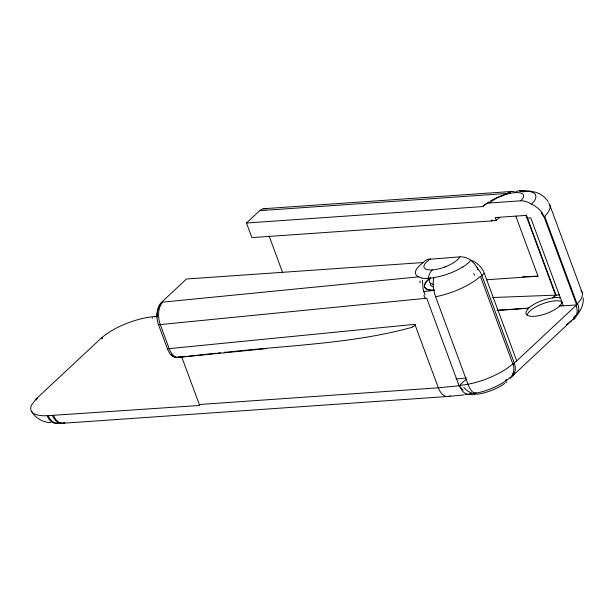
<?xml version="1.0" encoding="UTF-8"?>
<svg xmlns="http://www.w3.org/2000/svg" width="614" height="614" viewBox="0 0 614 614"><rect width="100%" height="100%" fill="white"/><g stroke="black" fill="none" stroke-linecap="round" stroke-linejoin="round"><path stroke-width="0.92" d="M514.371 372.997L514.256 373.389M414.826 325.098L414.918 324.745A1.036 0.744 47 0 0 414.864 324.33L167.453 348.79L158.512 324.745A16.555 9.947 86 0 1 157.107 318.72L156.977 317.146A16.67 10.016 86 0 1 161.589 302.257M514.095 373.78L513.258 375M459.94 256.844L459.756 257.159A19.372 6.785 -20.3 0 1 454.352 262.201L451.988 263.652A19.372 6.785 -20.3 0 1 427.559 269.699A19.372 6.785 -20.3 0 1 430.046 259.231L459.94 256.844A17.43 12.526 47 0 1 469.794 259.492L470.946 260.282A16.609 11.935 47 0 1 484.277 273.245L516.65 360.779L514.256 363.012A16.624 5.818 -20.3 0 1 512.89 364.163A2.172 1.527 -88.8 0 0 512.797 363.841L480.532 276.622A2.141 1.312 86.5 0 1 480.432 276.3A41.307 14.467 -20.3 0 1 435.602 296.731L467.983 384.257A16.609 6.716 79.2 0 0 475.988 393.16A31.659 11.175 -21.6 0 0 510.027 377.694A10.039 3.607 -77.6 0 0 511.447 377.925M578.787 312.48C581.926 308.358 583.676 303.116 583.239 297.92M544.795 216.627L544.227 217.264L576.6 304.797L577.183 304.137A1.758 0.852 81.7 0 1 577.068 303.838L544.795 216.627A2.31 1.335 85 0 0 544.664 216.335A41.307 14.467 -20.3 0 0 548.456 202.958M157.353 316.164L153.132 316.694A41.238 14.444 -20.3 0 0 110.436 331.43L105.362 334.845A41.215 14.437 -20.3 0 0 102.692 336.956L101.886 337.646A16.54 5.795 -20.3 0 0 100.719 338.644L36.993 398.125A16.632 5.825 -20.3 0 0 36.034 399.115L31.567 405.04A41.222 14.437 -20.3 0 0 47.017 415.732L199.688 405.47L181.521 356.435M512.391 376.037L574.988 317.484M516.696 360.886L576.646 304.905L559.623 306.087A19.372 6.785 -20.3 0 1 534.387 316.294A19.372 6.785 -20.3 0 1 528.723 308.236L497.217 310.431M576.086 305.457L576.124 305.419A16.609 11.935 47 0 1 573.392 319.019L572.977 319.395M492.328 220.188A24.706 8.65 -20.3 0 0 491.484 220.933L251.878 237.603L246.483 223.012L259.73 210.648A16.609 9.977 86 0 1 266.553 209.044M484.277 273.245L481.883 275.486A16.609 5.818 -20.3 0 1 480.532 276.622M528.746 308.067A19.372 6.785 -20.3 0 1 553.03 297.89L555.54 295.127A24.706 8.65 -20.3 0 1 559.646 295.058M553.03 297.89L555.992 295.127L526.912 216.527M246.483 223.012L482.804 206.573A16.609 11.935 47 0 1 489.78 202.958L520.68 200.809A16.609 11.935 47 0 1 531.333 204.224C533.865 201.86 537.334 198.168 535.354 194.484A30.324 10.845 -19.2 0 0 527.272 191.184M571.473 320.738L567.643 323.816M505.813 382.622L506.826 381.793M466.671 264.419L462.902 267.044M567.52 323.908L567.029 324.269M566.653 324.53L566.146 324.875M504.693 383.466C496.473 389.176 486.841 392.783 476.978 394.326M489.105 201.822L487.892 202.605A29.526 10.338 -20.3 0 0 482.873 206.511M490.271 201.108L490.878 200.747M491.369 200.463L491.499 200.394A29.526 10.338 -20.3 0 1 500.533 196.066L500.686 196.004M412.508 326.947L412.117 327.139A39.964 28.712 47 0 1 411.119 327.577C352.359 343.594 290.583 345.152 230.304 351.814M501.431 196.043L502.812 195.505M446.063 266.499L444.682 267.029M501.884 195.528L502.49 195.306M509.19 193.111L510.48 192.781M519.69 191.269L522.176 191.038A30.424 10.983 -19.7 0 1 527.411 191.084A16.609 12.618 -84.4 0 1 532.921 191.967M215.706 353.25L177.983 357.409L265.954 348.675M217.586 353.042L220.418 352.728M552.915 297.575L553.935 297.491A19.372 6.785 -20.3 0 1 560.782 298.396M423.499 291.496L433.983 290.453M459.318 385.968L459.149 385.753A1.051 0.791 44.5 0 1 458.98 385.446L426.715 298.227L158.512 324.745M455.918 379.015L466.371 377.986M459.149 385.753L438.35 387.81L199.304 404.511M464.1 394.879L448.32 396.444L62.344 423.299M465.128 394.295L470.547 394.165A16.609 9.977 86 0 0 476.126 393.919M227.687 352.029L229.429 351.883M224.194 352.313L226.812 352.098M469.871 394.242L469.917 394.234A16.609 9.302 84.3 0 1 460.086 386.874L460.692 387.526M263.375 208.737L511.178 191.507M259.73 210.648L508.07 193.395L507.617 193.563A29.526 10.338 -20.3 0 0 503.388 194.976M491.484 220.933L496.189 220.288L495.176 217.548L526.075 215.399L527.088 218.139L530.765 217.886L563.145 305.411L559.469 305.672L559.623 306.087M486.38 279.784L538.017 276.193L515.783 216.082M497.179 310.316L528.685 308.128M522.737 276.776L538.017 276.193M492.858 297.514L555.992 295.127M167.407 348.79L167.453 348.79A16.555 9.947 86 0 0 170.032 353.672L170.838 354.616A16.67 10.016 86 0 0 178.789 357.056M525.239 191.084L526.359 191.269M50.532 422.562C42.727 422.486 35.397 418.019 31.483 411.311M533.459 191.745C539.468 192.888 544.756 196.541 548.149 201.615M421.995 278.073L418.817 276.837L161.589 302.249L186.495 279.002L423.315 262.523A17.43 12.526 47 0 1 430.521 258.908M531.333 204.224A16.609 11.935 47 0 1 540.934 211.454L542.216 212.943M470.93 260.336L474.599 263.92L476.886 267.343M463.079 390.051L460.715 387.557M102.615 338.652L102.239 338.145M541.533 212.267L541.571 212.321A16.563 11.904 47 0 1 544.227 217.264M478.014 269.884L477.746 269.323M424.988 295.05L423.1 288.948L422.524 281.818M549.791 204.999L582.164 292.525M525.937 215.107L555.54 295.127M414.864 324.33L438.35 387.81A16.609 9.647 85.2 0 0 450.162 395.792M269.109 235.999L282.716 272.785M36.326 400.013L36.034 399.115M422.486 280.268L422.524 281.565M459.732 385.891A29.533 10.346 -20.3 0 1 466.272 379.383M458.98 385.446A41.391 14.498 -20.3 0 0 467.983 384.257A41.307 14.467 -20.3 0 0 512.797 363.841M180.662 356.696A16.609 9.302 84.3 0 1 169.172 348.675L160.285 324.637A16.609 9.302 84.3 0 1 162.58 302.234A16.609 11.006 89 0 0 156.977 317.146M477.208 268.103A16.609 11.935 47 0 1 481.883 275.486L514.256 363.012A16.609 11.935 47 0 1 511.6 376.689M435.602 296.731A16.609 6.716 79.2 0 1 433.86 277.735M473.755 273.545A15.849 2.08 65.8 0 1 474.545 275.318M507.402 193.418A16.609 10.308 86.9 0 1 514.724 191.89M414.934 325.197A11.121 7.99 47 0 1 412.439 326.825M541.318 213.526A16.002 12.387 20.8 0 1 543.804 216.604M580.829 290.483A41.307 14.467 -20.3 0 1 577.06 303.846M470.731 260.367A30.324 10.538 -19.3 0 1 466.41 264.419M462.833 266.898A30.324 10.538 -19.3 0 1 433.983 277.559M433.906 277.674A30.439 10.545 -19.2 0 1 428.257 278.28M477.093 267.274A9.064 8.22 6.3 0 1 477.385 268.042M522.107 190.478A8.151 2.141 -3 0 1 523.281 190.44M523.051 191A16.609 10.622 87.8 0 1 525.093 191.253M522.844 191.998A4.597 0.53 -1.3 0 1 523.535 191.99M425.625 298.634A16.148 15.534 81 0 1 423.844 295.595M420.068 280.974A10.684 2.801 -75.9 0 1 419.884 282.947M421.956 278.096A30.316 10.645 -19.4 0 0 428.165 278.357A16.609 9.977 86 0 1 432.348 269.907M418.817 276.837A29.533 10.346 -20.3 0 1 423.269 262.554M37.285 398.762A16.609 11.935 47 0 1 36.993 398.125M577.682 304.076A16.593 12.364 25.9 0 1 575.518 316.34M513.212 364.163A16.578 11.789 58.1 0 1 510.042 377.771M506.504 379.398A17.829 1.059 -39.5 0 1 505.222 380.511M575.134 318.144A17.131 2.249 -36.5 0 1 573.829 319.418M575.257 315.527A10.031 3.561 -61.9 0 1 573.422 317.875M477.815 269.109A8.043 2.302 61.2 0 1 477.408 268.188M60.878 422.639A16.609 11.006 89 0 1 48.26 415.755M101.87 338.084A16.148 5.81 44.5 0 1 101.51 337.562M58.031 422.731A16.563 10.438 -84 0 1 47.209 415.555M476.241 392.806A31.705 10.968 -21.3 0 1 472.281 393.451M579.117 310.983A31.498 10.875 -21.2 0 1 575.909 316.371M471.375 393.428A10.991 4.214 17.9 0 1 469.887 393.643M520.089 191.246A30.378 10.937 -19.6 0 1 522.161 191.077A16.609 9.977 86 0 0 515.146 192.627M520.749 200.747A19.372 6.785 -20.3 0 0 518.277 192.619A19.372 6.785 -20.3 0 0 495.506 198.882L493.142 200.333A19.372 6.785 -20.3 0 0 489.849 202.896M460.016 386.943A11.597 11.482 -53.5 0 1 459.257 386.014M471.644 392.883A16.517 7.568 59.2 0 1 463.831 387.465M513.258 373.373A36.855 10.1 -3.2 0 1 512.897 373.749M524.816 191.215A9.763 5.311 -11 0 1 525.124 191.246M477.523 269.239A9.77 2.049 62.2 0 1 477.4 268.97M527.081 315.22A19.372 6.785 -20.3 0 1 542.285 303.938A19.372 6.785 -20.3 0 1 562.025 301.758M491.369 220.626A24.706 8.65 -20.3 0 1 491.991 220.065M434.681 290.061A24.706 8.65 -20.3 0 1 430.399 277.751M433.43 290.414A24.706 8.65 -20.3 0 1 430.514 278.065M562.071 302.295A19.372 6.785 -20.3 0 1 559.531 305.611M433.875 284.435A19.372 6.785 -20.3 0 1 430.614 278.035M433.768 286.991A19.372 6.785 -20.3 0 1 430.36 283.223M496.258 220.226A19.372 6.785 -20.3 0 1 499.566 217.655M154.621 316.479A16.609 8.872 83.4 0 1 154.828 317.154M64.577 422.793A16.609 11.006 89 0 1 52.474 415.686M152.18 317.561A16.563 6.531 89.6 0 1 152.287 318.328M65.03 422.701A16.609 9.977 86 0 1 53.625 415.632M180.286 356.719A16.609 11.006 89 0 1 170.838 354.616"/></g></svg>
